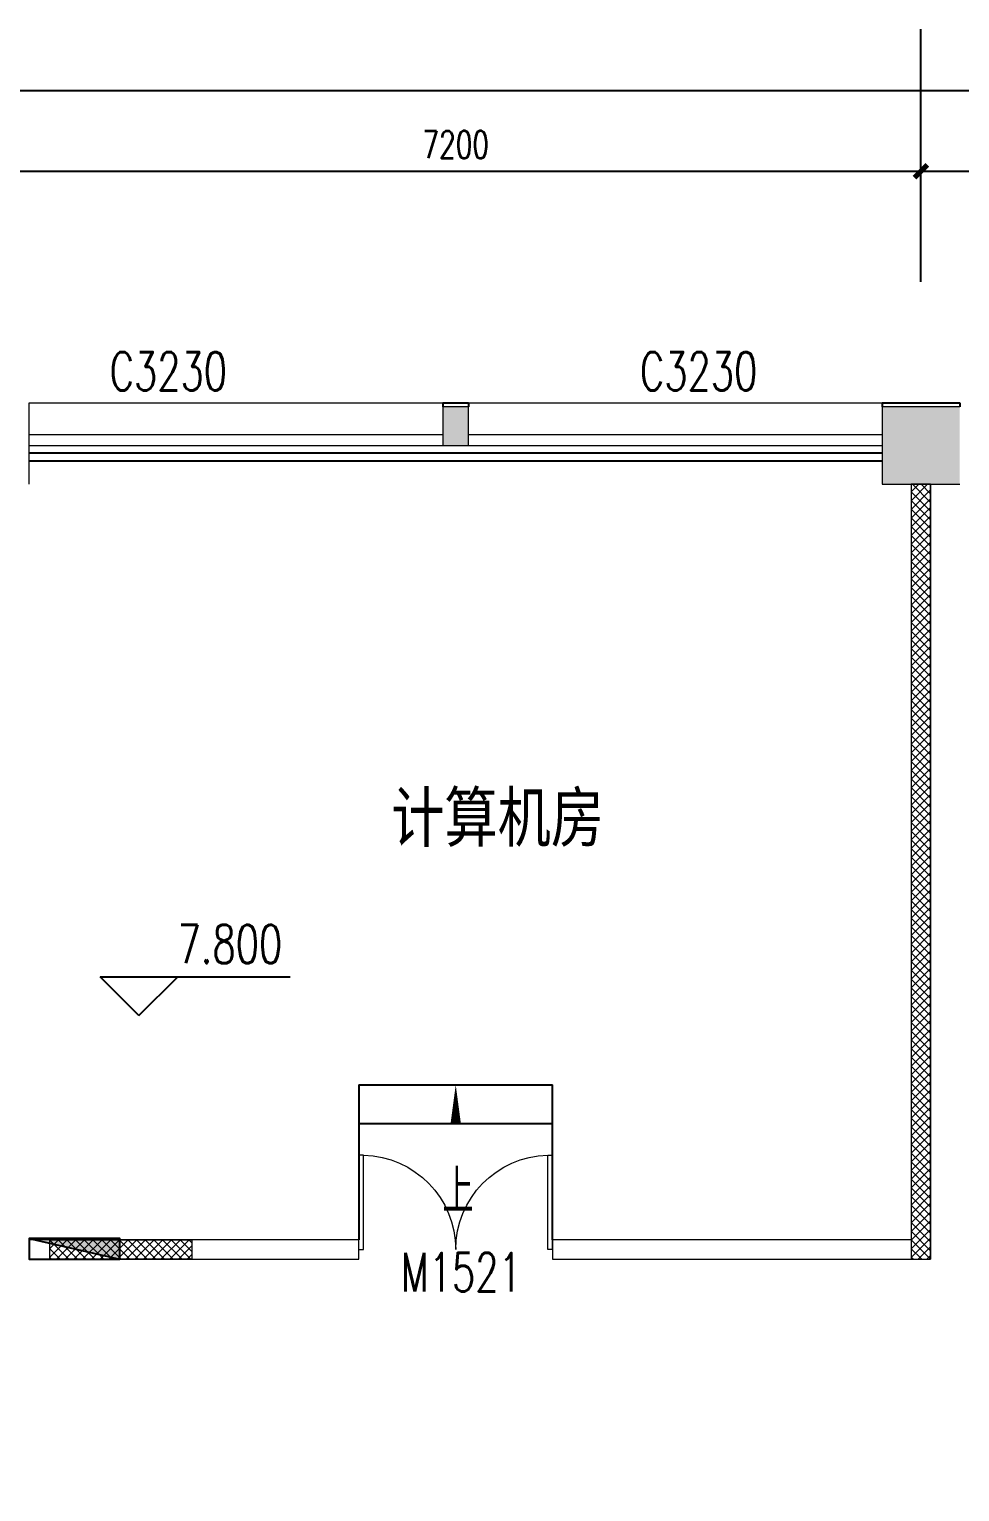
# Model space of a CAD drawing. Header units: millimetres. Extents: x 164760 to 3716174, y -1766400 to 11969.
# Drawn here: x 3517780 to 3524980, y -1563762 to -1552439 of the extents above; entities that cross this region are included whole.
import ezdxf

# ---------------------------------------------------------------- set-up
doc = ezdxf.new("R2010")
doc.units = ezdxf.units.MM
doc.header["$LTSCALE"] = 1000
doc.layers.get('0').update_dxf_attribs({"color": 253, "linetype": 'CONTINUOUS'})
doc.layers.get('Defpoints').update_dxf_attribs({"color": 250, "linetype": 'CONTINUOUS', "lineweight": 0})
for name, color, linetype in [('3', 253, 'CONTINUOUS'), ('AXIS', 253, 'CONTINUOUS'), ('DIM_ELEV', 253, 'CONTINUOUS'), ('DIM_SYMB', 253, 'CONTINUOUS'), ('PUB_TEXT', 253, 'CONTINUOUS'), ('SURFACE', 253, 'CONTINUOUS'), ('w-消火栓', 253, 'CONTINUOUS'), ('WINDOW_TEXT', 253, 'CONTINUOUS')]:
    doc.layers.add(name, color=color, linetype=linetype)
for name, color, linetype, lineweight in [('COLUMN', 253, 'CONTINUOUS', 0), ('PUB_HATCH', 253, 'CONTINUOUS', 0), ('RC-Modelling【天花造型】', 253, 'CONTINUOUS', 0), ('WALL', 253, 'CONTINUOUS', 0), ('Wall【墙体】', 253, 'CONTINUOUS', 0), ('WINDOW', 253, 'CONTINUOUS', 0)]:
    doc.layers.add(name, color=color, linetype=linetype, lineweight=lineweight)
doc.styles.add('_TCH_DIM', font='SIMPLEX', dxfattribs={"bigfont": 'GBCBIG'})
doc.styles.add('_TCH_DIM_T3', font='SIMPLEX', dxfattribs={"width": 0.7058823529411766, "bigfont": 'GBCBIG'})
doc.styles.add('_TCH_WINDOW', font='SIMPLEX', dxfattribs={"bigfont": 'GBCBIG'})
doc.styles.get("Standard").update_dxf_attribs({"font": 'GBENOR', "bigfont": 'GBCBIG'})
doc.styles.add('宋体', font='', dxfattribs={"width": 0.7})
doc.styles.get('宋体').set_extended_font_data('SimSun')
doc.dimstyles.new('_TCH_ARCH&&100', dxfattribs={"dimtxt": 212.5, "dimasz": 100, "dimexe": 250, "dimexo": 300, "dimgap": 100, "dimtad": 1, "dimdec": 0, "dimzin": 0, "dimdsep": 46, "dimtxsty": '_TCH_DIM_T3', "dimblk": 'ARCHTICK', "dimcen": 0.09, "dimclrt": 7, "dimazin": 2, "dimtfac": 1, "dimtdec": 0, "dimtix": 1, "dimtmove": 2, "dimatfit": 3, "dimtolj": 1, "dimtzin": 0, "dimarcsym": 0})

# ---------------------------------------------------------------- blocks, each defined once
blk = doc.blocks.new('$QC001_5')
blk.add_line((-325, 200), (325, 0))
blk.add_lwpolyline([(325, 0), (325, 200), (-325, 200), (-325, 0)], close=True)
blk.add_solid([(-325, 200), (325, 200), (-325, 200), (325, 0)])
at = {"flags": 1}
for tag, p in [('UNIT', (0, 0)), ('SPEC', (0, -0.0016666666666652)), ('WHAT', (0, -0.0033333333333303))]:
    blk.add_attdef(tag, p, '', height=0.001, dxfattribs=at)
blk = doc.blocks.new('$DorLib2D$00000002')
for p, q in [((-0.5, -1e-16), (-0.5000000000000007, 0.4875)), ((-0.4750000000000007, 0.4875), (-0.5000000000000007, 0.4875)), ((-0.475, 0), (-0.4750000000000007, 0.4875)), ((0.475, 0), (0.4750000000000007, 0.4875)), ((0.4750000000000007, 0.4875), (0.5000000000000007, 0.4875)), ((0.5, -1e-16), (0.5000000000000007, 0.4875)), ((-0.5, -1e-16), (-0.475, 0)), ((0.5, -1e-16), (0.475, 0))]:
    blk.add_line(p, q)
at = {"lineweight": 13}
for centre, start, end in [((-0.4875, 0), 0, 88.53071641864632), ((0.4875, 0), 91.46928358135371, 180)]:
    blk.add_arc(centre, 0.4875, start, end, dxfattribs=at)
blk = doc.blocks.new('$WINLIB2D$00000004')
for p, q in [((-0.5, 0.5), (0.5, 0.5)), ((-0.5, 0.5), (-0.5, -0.5)), ((0.5, -0.5), (0.5, 0.5)), ((-0.5, 0.2405796575893152), (0.5, 0.2405796575893152)), ((-0.5, -0.5), (0.5, -0.5))]:
    blk.add_line(p, q)
blk = doc.blocks.new('海龙_0918165925')
at = {"layer": 'PUB_HATCH'}
for points in [[(-7299.999999987893, -300.0000000216533), (-7099.999999987892, -300.0000000216533), (-7099.999999987892, -4.6566129e-09), (-7299.999999987893, -4.6566129e-09)], [(-3900.000000000932, -600.0000000111758), (-3300.000000000931, -600.0000000111758), (-3300.000000000931, -1.11758709e-08), (-3900.000000000932, -1.11758709e-08)]]:
    blk.add_hatch(color=256, dxfattribs=at).paths.add_polyline_path(points)
at = {"layer": 'COLUMN'}
for p, q in [((-3300.000000000931, -1.11758709e-08), (-3900.000000000932, -1.11758709e-08)), ((-10500, -600.0000000111758), (-10499.99999988638, -300.0000000149011)), ((-3899.999999886379, -300.0000000149011), (-3900.000000000932, -600.0000000111758)), ((-3900.000000000932, -600.0000000111758), (-3300.000000000931, -600.0000000111758))]:
    blk.add_line(p, q, dxfattribs=at)
blk = doc.blocks.new('_ArchTick')
at = {"color": 2, "linetype": 'ByBlock', "const_width": 0.4}
blk.add_lwpolyline([(-0.5, -0.5), (0.5, 0.5)], dxfattribs=at)
blk = doc.blocks.new('*D603')
at = {"layer": 'AXIS', "color": 0, "lineweight": -2, "transparency": 16777216}
for p, q in [((3524679.964778828, -1554393.5813168), (3524679.964778828, -1553288.236436919)), ((3531879.964778828, -1554393.5813168), (3531879.964778828, -1553288.236436919)), ((3524679.964778828, -1553538.236436919), (3531879.964778828, -1553538.236436919))]:
    blk.add_line(p, q, dxfattribs=at)
at = {"layer": 'Defpoints', "color": 0, "transparency": 16777216}
for p in [(3531879.964778828, -1553538.236436919), (3524679.964778828, -1554693.5813168), (3531879.964778828, -1554693.5813168)]:
    blk.add_point(p, dxfattribs=at)
at = {"layer": 'AXIS', "color": 0, "lineweight": -2, "transparency": 16777216, "xscale": 100, "yscale": 100, "zscale": 100, "rotation": 180}
blk.add_blockref('_ArchTick', (3524679.964778828, -1553538.236436919), dxfattribs=at)
at = {"layer": 'AXIS', "color": 0, "lineweight": -2, "transparency": 16777216, "xscale": 100, "yscale": 100, "zscale": 100}
blk.add_blockref('_ArchTick', (3531879.964778828, -1553538.236436919), dxfattribs=at)
at = {"layer": 'AXIS', "color": 7, "transparency": 16777216, "insert": (3528279.964778828, -1553331.986436919), "char_height": 212.5, "attachment_point": 5, "style": '_TCH_DIM_T3'}
blk.add_mtext('\\A1;7200', dxfattribs=at)
blk = doc.blocks.new('*D604')
at = {"layer": 'AXIS', "color": 0, "lineweight": -2, "transparency": 16777216}
for p, q in [((3517479.964778828, -1554393.5813168), (3517479.964778828, -1553288.236436919)), ((3524679.964778828, -1554393.5813168), (3524679.964778828, -1553288.236436919)), ((3517479.964778828, -1553538.236436919), (3524679.964778828, -1553538.236436919))]:
    blk.add_line(p, q, dxfattribs=at)
at = {"layer": 'Defpoints', "color": 0, "transparency": 16777216}
for p in [(3524679.964778828, -1553538.236436919), (3517479.964778828, -1554693.5813168), (3524679.964778828, -1554693.5813168)]:
    blk.add_point(p, dxfattribs=at)
at = {"layer": 'AXIS', "color": 0, "lineweight": -2, "transparency": 16777216, "xscale": 100, "yscale": 100, "zscale": 100, "rotation": 180}
blk.add_blockref('_ArchTick', (3517479.964778828, -1553538.236436919), dxfattribs=at)
at = {"layer": 'AXIS', "color": 0, "lineweight": -2, "transparency": 16777216, "xscale": 100, "yscale": 100, "zscale": 100}
blk.add_blockref('_ArchTick', (3524679.964778828, -1553538.236436919), dxfattribs=at)
at = {"layer": 'AXIS', "color": 7, "transparency": 16777216, "insert": (3521079.964778828, -1553331.986436919), "char_height": 212.5, "attachment_point": 5, "style": '_TCH_DIM_T3'}
blk.add_mtext('\\A1;7200', dxfattribs=at)
blk = doc.blocks.new('*D623')
at = {"layer": 'AXIS', "color": 0, "lineweight": -2, "transparency": 16777216}
for p, q in [((3481179.964778713, -1554433.020509292), (3481179.964778713, -1552663.202753838)), ((3575379.964778711, -1554433.020509292), (3575379.964778711, -1552663.202753838)), ((3481179.964778713, -1552913.202753838), (3575379.964778711, -1552913.202753838))]:
    blk.add_line(p, q, dxfattribs=at)
at = {"layer": 'Defpoints', "color": 0, "transparency": 16777216}
for p in [(3575379.964778711, -1552913.202753838), (3481179.964778713, -1554733.020509292), (3575379.964778711, -1554733.020509292)]:
    blk.add_point(p, dxfattribs=at)
at = {"layer": 'AXIS', "color": 0, "lineweight": -2, "transparency": 16777216, "xscale": 100, "yscale": 100, "zscale": 100, "rotation": 180}
blk.add_blockref('_ArchTick', (3481179.964778713, -1552913.202753838), dxfattribs=at)
at = {"layer": 'AXIS', "color": 0, "lineweight": -2, "transparency": 16777216, "xscale": 100, "yscale": 100, "zscale": 100}
blk.add_blockref('_ArchTick', (3575379.964778711, -1552913.202753838), dxfattribs=at)
at = {"layer": 'AXIS', "color": 7, "transparency": 16777216, "insert": (3528279.964778712, -1552706.952753838), "char_height": 212.5, "attachment_point": 5, "style": '_TCH_DIM_T3'}
blk.add_mtext('\\A1;94200', dxfattribs=at)
blk = doc.blocks.new('海龙_0926164331')
at = {"layer": 'AXIS'}
blk.add_line((-3570.337097281591, -2397.169851866085), (-3570.337097281591, -800), dxfattribs=at)
for p1, p2, distance, picture, middle in [((-47070.33709728065, -3093.985404997598), (47129.66290271655, -3093.985404997598), 1819.817755454453, '*D623', (29.66290271794424, -1067.917649543145)), ((-10770.3370971661, -3054.546212505549), (-3570.337097166106, -3054.546212505549), 1155.3448798810132, '*D604', (-7170.337097166106, -1692.951332624536)), ((-3570.337097166106, -3054.546212505549), (3629.662902833894, -3054.546212505549), 1155.3448798810132, '*D603', (29.6629028338939, -1692.951332624536))]:
    dim = blk.add_aligned_dim(p1=p1, p2=p2, distance=distance, dimstyle='_TCH_ARCH&&100', dxfattribs=at)
    dim.commit()
    dim.dimension.update_dxf_attribs({"geometry": picture, "text_midpoint": middle, "insert": (-3528250.301875994, 1551639.035104295)})

msp = doc.modelspace()

# ---------------------------------------------------------------- hatches: boundary and pattern name
at = {"layer": 'RC-Modelling【天花造型】'}
h = msp.add_hatch(dxfattribs=at)
h.set_pattern_fill('ANSI37', color=1, scale=15)
h.set_pattern_definition([(45, (3880661.278541686, -1406196.814408), (-33.67596045400933, 33.67596045400933), []), (135, (3880661.278541686, -1406196.814408), (-33.67596045400933, -33.67596045400932), [])])
h.paths.add_polyline_path([(3536251.384948862, -1564212.130075056), (3537751.384948919, -1564212.130075056), (3537751.384948919, -1564362.130075056), (3536251.384948862, -1564362.130075056)])
h.paths.add_polyline_path([(3527313.092432548, -1564362.130075073), (3525813.09243249, -1564362.130075073), (3525813.09243249, -1564212.130075073), (3527313.092432548, -1564212.130075073)])
h.paths.add_polyline_path([(3522005.613260083, -1564362.130075071), (3523505.613260082, -1564362.130075071), (3523505.613260082, -1564212.130075051), (3522005.613260083, -1564212.130075051)])
h.paths.add_polyline_path([(3513209.750746436, -1564212.130075052), (3514629.964778982, -1564212.130075052), (3514629.964778982, -1564362.130075053), (3513209.750746436, -1564362.130075053)])
h.paths.add_polyline_path([(3507429.964778827, -1564212.130075104), (3508868.279097866, -1564212.130075104), (3508868.279097866, -1564362.130075107), (3507429.964778827, -1564362.130075107)])
h.paths.add_polyline_path([(3497128.207998382, -1564362.130074962), (3498628.207998325, -1564362.130074962), (3498628.207998325, -1564212.130075045), (3497128.207998382, -1564212.130075045)])
h.paths.add_polyline_path([(3493754.96477886, -1564362.130075066), (3495579.964778624, -1564362.130075066), (3495579.964778624, -1564212.130075079), (3493754.96477886, -1564212.130075079)])
h.paths.add_polyline_path([(3481779.964778713, -1564212.130075049), (3483743.489158254, -1564212.130075049), (3483743.489158254, -1564362.130075066), (3481779.964778713, -1564362.130075066)])
h.paths.add_polyline_path([(3484979.964778725, -1561812.130075132), (3484929.964778985, -1561812.130075145), (3484929.964778985, -1561962.130075017), (3484979.964778725, -1561962.130075053)])
h.paths.add_polyline_path([(3484029.964778782, -1561812.130075145), (3483930.464778691, -1561812.130075132), (3483930.464778691, -1560537.130074981), (3483930.464778713, -1559812.130074975), (3483330.46477877, -1559812.130074975), (3483330.464778762, -1558662.130075025), (3481379.964778716, -1558662.130075026), (3481379.964778717, -1558812.130075025), (3483180.464778757, -1558812.130075025), (3483180.46477871, -1559887.130074981), (3483180.46477871, -1560012.130075025), (3483180.464778651, -1560612.130074944), (3483780.4647787, -1560612.130074944), (3483780.4647787, -1561812.130075047), (3482880.464778827, -1561812.130075033), (3482880.464778827, -1561962.130075047), (3483855.464778689, -1561962.130075054), (3484029.964778782, -1561962.130075017)])
h.paths.add_polyline_path([(3483387.372444887, -1560047.67670494), (3483780.464778584, -1559962.130074978), (3483330.464779315, -1559962.130074977), (3483330.464778711, -1560012.130075025), (3483330.464778662, -1560462.130074677)], flags=16)
h.paths.add_polyline_path([(3481980.464778827, -1561812.130075036), (3481779.96477869, -1561812.130075054), (3481779.96477869, -1561962.130075054), (3481980.464778827, -1561962.130075047)], flags=17)
h.paths.add_polyline_path([(3495954.96477871, -1555962.130075054), (3495804.964778713, -1555962.130075054), (3495804.964778707, -1561962.130075056), (3495954.96477871, -1561962.130075056)])
h.paths.add_polyline_path([(3513779.964778974, -1561812.130075051), (3513729.964778978, -1561812.13007516), (3513729.964778978, -1561887.130075054), (3513729.964778827, -1561962.130075047), (3513779.964778974, -1561962.130075054)])
h.paths.add_polyline_path([(3512680.464778937, -1560537.130074981), (3512680.214603308, -1559812.130074998), (3512080.464778943, -1559812.130074997), (3512080.464778937, -1558662.130075032), (3510129.964778694, -1558662.130075032), (3510129.964778694, -1558812.130075013), (3511930.464778939, -1558812.130075013), (3511930.464778955, -1559887.130075043), (3511930.464778956, -1560012.130075025), (3511930.464778937, -1560612.130075056), (3512530.464778902, -1560612.130075057), (3512530.464778901, -1561812.130075051), (3511679.464779031, -1561812.130075069), (3511679.464779031, -1561962.130075061), (3512605.464778936, -1561962.130075054), (3512829.96477903, -1561962.130075047), (3512829.96477903, -1561812.13007516), (3512680.464778893, -1561812.130075051)])
h.paths.add_polyline_path([(3512530.214603495, -1560462.130075054), (3512080.214603267, -1560462.130075054), (3512080.46477895, -1560460.308068256), (3512080.464778956, -1560012.130075025), (3512080.464779189, -1559962.130075), (3512530.214603495, -1559962.130075)], flags=16)
h.paths.add_polyline_path([(3510779.46477903, -1561812.130075069), (3510129.964778692, -1561812.130075052), (3510129.964778692, -1561962.130075045), (3510129.96477879, -1561962.130075045), (3510779.46477903, -1561962.130075055)])
h.paths.add_polyline_path([(3510129.964778827, -1563612.354915391), (3510054.964778821, -1563612.35491539), (3509979.964778862, -1563612.35491539), (3509979.964778578, -1563762.130075054), (3510129.964778416, -1563762.130075054)])
h.paths.add_polyline_path([(3510129.96477879, -1561962.130075045), (3509979.964778791, -1561962.130075045), (3509979.964778836, -1562112.35491539), (3510054.964778826, -1562112.35491539), (3510129.964778803, -1562112.354915391)])
h.paths.add_polyline_path([(3517938.563781451, -1561812.130075046), (3519036.808660904, -1561812.130075046), (3519036.808660904, -1561962.130075024), (3517938.563781451, -1561962.130075024)])
h.paths.add_polyline_path([(3524754.964778724, -1555962.130075054), (3524604.964778716, -1555962.130075054), (3524604.964778717, -1561962.130075047), (3524754.964778719, -1561962.130075047)])
h.paths.add_polyline_path([(3546204.964778715, -1561812.130075051), (3543429.964778827, -1561812.13007505), (3543429.964778827, -1561962.130075052), (3546204.964778715, -1561962.130075054)])
h.paths.add_polyline_path([(3541929.964778827, -1561812.13007505), (3539154.964778715, -1561812.130075051), (3539154.964778712, -1555962.130075054), (3539004.964778712, -1555962.130075054), (3539004.964778694, -1561812.130075068), (3538404.964778826, -1561812.130075053), (3538404.964778826, -1561962.130075064), (3539079.964778712, -1561962.130075054), (3541929.964778827, -1561962.130075052)])
h.paths.add_polyline_path([(3535554.964778716, -1563762.130075018), (3535404.964778754, -1563762.130075018), (3535404.964778761, -1564212.130075057), (3535554.96477876, -1564212.130075057)])
h.paths.add_polyline_path([(3535554.96477876, -1561962.130075071), (3536904.964778827, -1561962.130075071), (3536904.964778827, -1561812.130075047), (3535479.964778775, -1561812.130075054), (3534279.964778885, -1561812.130075014), (3534279.964778906, -1561962.130075051), (3535404.964778761, -1561962.130075013), (3535404.964778754, -1562262.130075017), (3535554.964778716, -1562262.130075017)])
h.paths.add_polyline_path([(3535404.964778776, -1564362.130075067), (3535404.964778776, -1571562.130075052), (3535554.964778773, -1571562.130075052), (3535554.964778773, -1564362.130075067)])
h.paths.add_polyline_path([(3517404.964778717, -1564362.130075054), (3517404.964778717, -1571262.130075054), (3517554.964778703, -1571262.130075054), (3517554.964778703, -1564362.130075054)])
h.paths.add_polyline_path([(3503004.964778713, -1564362.130075054), (3503004.964778713, -1571262.130075054), (3503154.964778712, -1571262.130075054), (3503154.964778712, -1564362.130075054)])
h.paths.add_polyline_path([(3488604.964778716, -1564362.130075054), (3488604.964778716, -1571262.130075018), (3488754.964778712, -1571262.130075018), (3488754.964778712, -1564362.130075054)])

# ---------------------------------------------------------------- linework, layer by layer
for p, q in [((3520329.964778746, -1560612.130075047), (3521829.964778746, -1560612.130075044)), ((3520329.964778745, -1560612.130075047), (3520329.964778746, -1561812.130075047)), ((3521829.964778691, -1561812.130075045), (3521829.964778689, -1560612.130075044)), ((3520329.964778746, -1560912.130075047), (3521829.964778746, -1560912.130075044))]:
    msp.add_line(p, q)
at = {"layer": '3'}
for p, q in [((3524379.964778692, -1555722.13007255), (3517779.964778739, -1555722.130071784)), ((3524379.964778685, -1555782.13007255), (3517779.964778733, -1555782.130071784))]:
    msp.add_line(p, q, dxfattribs=at)
at = {"layer": 'DIM_ELEV'}
for p, q in [((3518628.650048899, -1560075.772528285), (3518328.650048899, -1559775.772528285)), ((3518328.650048899, -1559775.772528285), (3519797.577771442, -1559775.772528285)), ((3518628.650048899, -1560075.772528285), (3518928.650048899, -1559775.772528285))]:
    msp.add_line(p, q, dxfattribs=at)
at = {"layer": 'DIM_SYMB'}
msp.add_lwpolyline([(3521079.964778746, -1561207.280771668, 0, 0, 0), (3521079.964778746, -1560612.130075045, 0, 80.00000000000001, 0), (3521079.964778746, -1560912.130075045, 0, 0, 0)], format="xyseb", dxfattribs=at)
at = {"layer": 'RC-Modelling【天花造型】'}
for points in [[(3524754.964778724, -1555962.130075054), (3524604.964778716, -1555962.130075054), (3524604.964778717, -1561962.130075047), (3524754.964778719, -1561962.130075047)], [(3517938.563781451, -1561812.130075046), (3519036.808660904, -1561812.130075046), (3519036.808660904, -1561962.130075024), (3517938.563781451, -1561962.130075024)]]:
    msp.add_lwpolyline(points, close=True, dxfattribs=at)
at = {"layer": 'SURFACE'}
for p, q in [((3520979.964778679, -1555332.130075048), (3520979.964778679, -1555362.130075054)), ((3520979.964778679, -1555332.130075048), (3521179.964778679, -1555332.130075048)), ((3521179.964778679, -1555332.130075048), (3521179.964778679, -1555362.130075054)), ((3524379.964778771, -1555332.130075048), (3524379.964778771, -1555362.130075054)), ((3524379.964778771, -1555332.130075048), (3524679.964778712, -1555332.130075054)), ((3524679.964778712, -1555332.130075054), (3524979.964778679, -1555332.130075056)), ((3524979.964778679, -1555332.130075056), (3524979.964778679, -1555362.130075054))]:
    msp.add_line(p, q, dxfattribs=at)
at = {"layer": 'WALL'}
for p, q in [((3521179.964778725, -1555362.130075047), (3520979.964778725, -1555362.130075047)), ((3520979.964778725, -1555362.130075047), (3520979.964778725, -1555662.130075064)), ((3521179.964778725, -1555662.130075064), (3521179.964778725, -1555362.130075047)), ((3520979.964778725, -1555662.130075064), (3521179.964778725, -1555662.130075064))]:
    msp.add_line(p, q, dxfattribs=at)
at = {"layer": 'Wall【墙体】', "color": 6}
for p, q in [((3524604.964778716, -1555962.130075017), (3524604.964778717, -1561962.130075047)), ((3524754.964778724, -1555962.130075018), (3524754.964778719, -1561962.130075047)), ((3520329.964778759, -1561812.130075045), (3517779.964778624, -1561812.130075046)), ((3520329.964778759, -1561962.130075052), (3520329.964778759, -1561812.130075045)), ((3524604.964778717, -1561812.130075047), (3521829.964778759, -1561812.130075043)), ((3521829.964778759, -1561812.130075043), (3521829.96477876, -1561962.130075051)), ((3517779.964778624, -1561962.130075052), (3520329.964778759, -1561962.130075052)), ((3521829.96477876, -1561962.130075051), (3524754.964778719, -1561962.130075047))]:
    msp.add_line(p, q, dxfattribs=at)

# ---------------------------------------------------------------- block references
at = {"layer": 'AXIS'}
msp.add_blockref('海龙_0926164331', (3528250.301875994, -1551639.035104295), dxfattribs=at)
at = {"layer": 'COLUMN'}
msp.add_blockref('海龙_0918165925', (3528279.964778713, -1555362.130075043), dxfattribs=at)
at = {"layer": 'w-消火栓', "xscale": 1.077000000048428, "yscale": 0.8000000000465661}
msp.add_blockref('$QC001_5', (3518129.989778744, -1561962.130075058), dxfattribs=at)
at = {"layer": 'WINDOW'}
ref = msp.add_blockref('$WINLIB2D$00000004', (3519379.964778713, -1555497.130075054), dxfattribs=dict(at, xscale=3200, yscale=-330, zscale=3200))
ref.add_attrib('A', 'C3230', (3518401.503851421, -1555235.880075054), dxfattribs={"layer": 'WINDOW_TEXT', "height": 297.5, "style": '_TCH_WINDOW', "width": 0.7058823529411766})
ref = msp.add_blockref('$WINLIB2D$00000004', (3522779.964778718, -1555497.130075054), dxfattribs=dict(at, xscale=3200, yscale=-330, zscale=3200))
ref.add_attrib('A', 'C3230', (3522504.778617636, -1555235.88007509), dxfattribs={"layer": 'WINDOW_TEXT', "height": 297.5, "style": '_TCH_WINDOW', "width": 0.7058823529411766})
ref = msp.add_blockref('$DorLib2D$00000002', (3521079.964778746, -1561887.130075048), dxfattribs=dict(at, xscale=-1500, yscale=1500, zscale=-1500))
ref.add_attrib('A', 'M1521', (3520654.964778748, -1562210.880075058), dxfattribs={"layer": 'WINDOW_TEXT', "height": 297.5, "style": '_TCH_WINDOW', "width": 0.7058823529411766})

# ---------------------------------------------------------------- texts
at = {"layer": 'PUB_TEXT', "style": '宋体', "width": 0.8}
msp.add_text('计算机房', height=377.6371308016877, dxfattribs=at).set_placement((3520579.865170917, -1558728.185836047))
at = {"layer": 'PUB_TEXT', "color": 7, "style": '_TCH_DIM', "width": 0.7058823529411766}
msp.add_text('7.800', height=297.5, dxfattribs=at).set_placement((3518927.577771443, -1559670.772528285))
at = {"layer": 'PUB_TEXT', "color": 7, "style": '_TCH_DIM'}
msp.add_text('上', height=337.5886524822695, dxfattribs=at).set_placement((3520975.709459597, -1561604.664045043))

doc.saveas('drawing.dxf')
